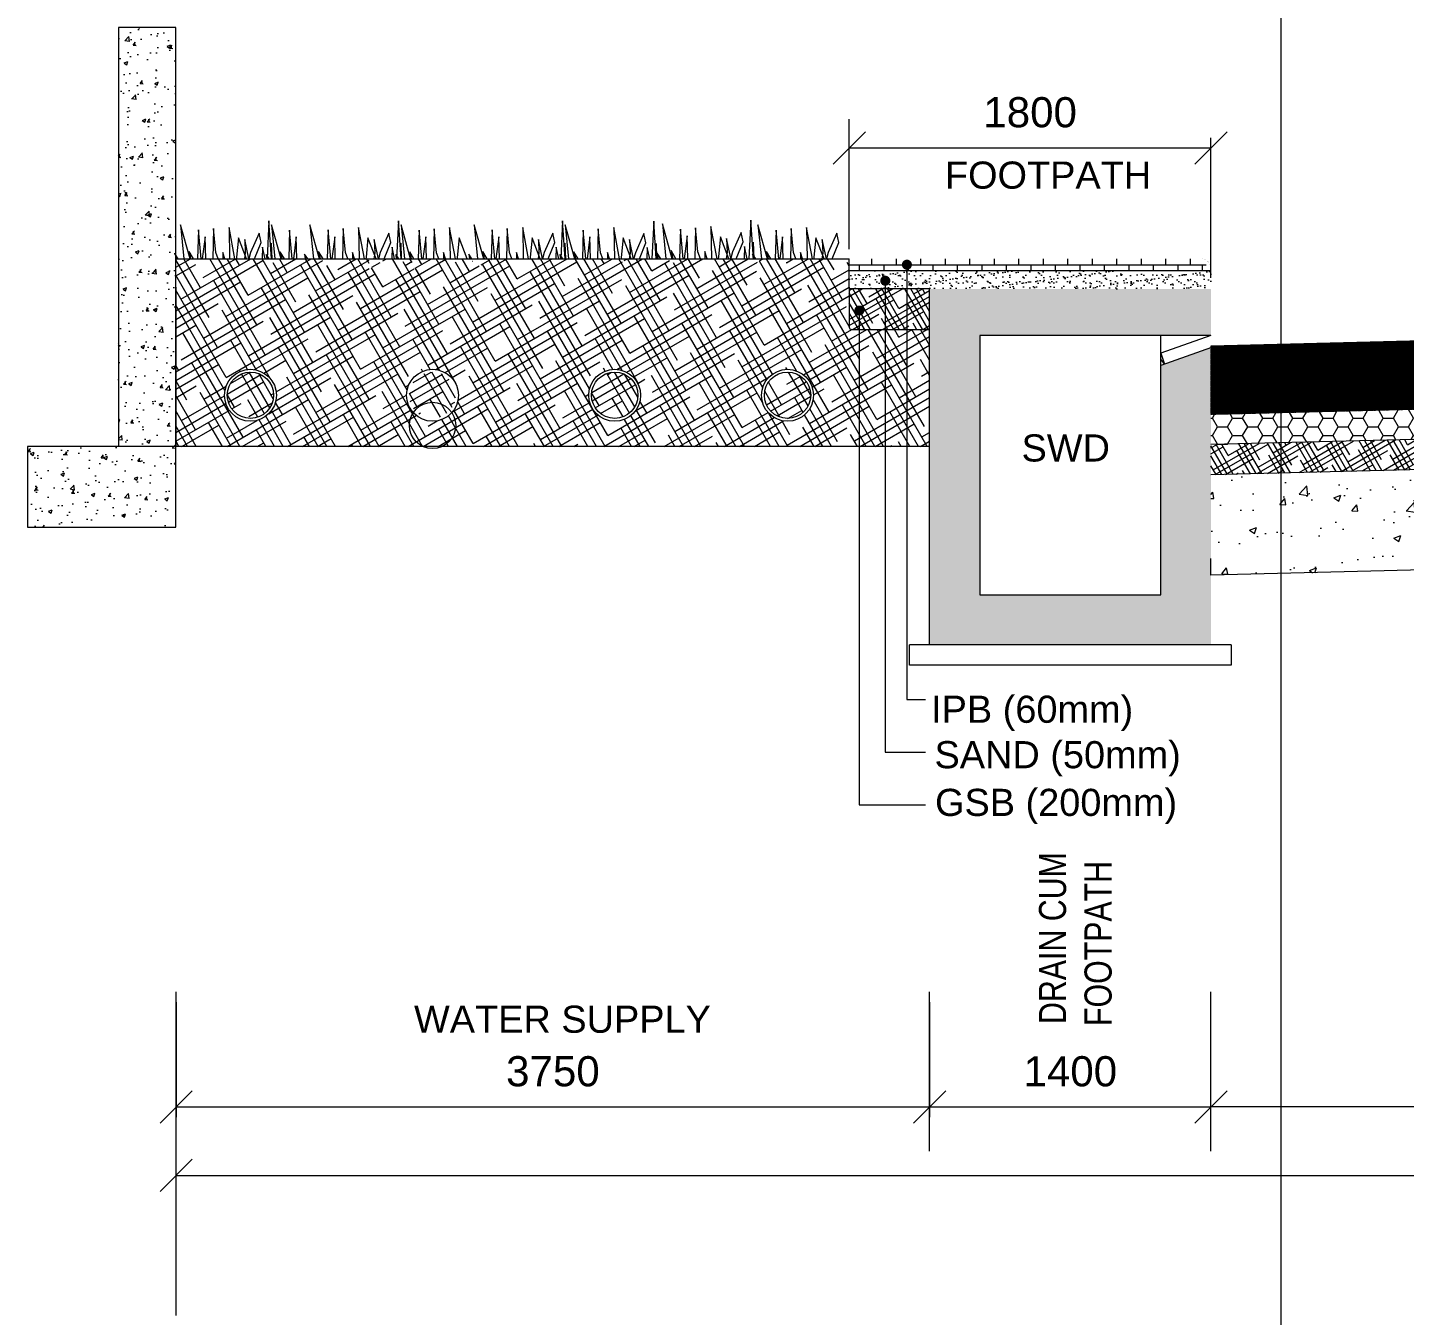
# Model space of a CAD drawing. Header units: inches. Extents: x 1863003 to 1881330, y 133141 to 515800.
# Drawn here: x 1863003 to 1869855, y 338848 to 345256 of the extents above; entities that cross this region are included whole.
import ezdxf

# ---------------------------------------------------------------- set-up
doc = ezdxf.new("R2010")
doc.units = ezdxf.units.IN
doc.header["$MEASUREMENT"] = 0
doc.layers.get('0').update_dxf_attribs({"color": 4, "linetype": 'ELEC_LINE', "lineweight": 13})
doc.layers.get('Defpoints').update_dxf_attribs({"lineweight": 13})
for name, color, linetype, lineweight in [('DIM', 7, 'Continuous', 13), ('DIMEN', 7, 'Continuous', 13), ('HATCH', 252, 'Continuous', 13)]:
    doc.layers.add(name, color=color, linetype=linetype, lineweight=lineweight)
doc.styles.add('ARIAL', font='arial.ttf')
doc.styles.get("Standard").update_dxf_attribs({"font": 'romans.shx'})
doc.linetypes.add('ELEC_LINE', pattern='A,12.7,-5.08,["EL",Standard,S=2.54,R=0,X=-2.54,Y=-1.27],-5.08', length=22.86)
doc.dimstyles.get("Standard").update_dxf_attribs({"dimtxt": 180, "dimasz": 160, "dimexe": 50, "dimexo": 50, "dimgap": 100, "dimtad": 1, "dimdec": 0, "dimzin": 0, "dimdsep": 46, "dimtxsty": 'ARIAL', "dimcen": 0.09, "dimclrd": 256, "dimclre": 256, "dimclrt": 256, "dimadec": 0, "dimazin": 0, "dimtm": 1e-09, "dimtfac": 1, "dimtdec": 0, "dimtofl": 0, "dimtmove": 0, "dimatfit": 3, "dimfxl": 0, "dimtolj": 1, "dimtzin": 0, "dimlwd": 9, "dimlwe": -1, "dimarcsym": 0})

# ---------------------------------------------------------------- blocks, each defined once
blk = doc.blocks.new('_Oblique')
at = {"color": 0, "linetype": 'ByBlock', "lineweight": -2}
blk.add_line((-0.5, -0.5), (0.5, 0.5), dxfattribs=at)
blk = doc.blocks.new('*D117')
at = {"layer": 'Defpoints', "color": 0, "ltscale": 0.02}
for p in [(1868892.303417261, 339885.6037509374), (1868892.303417261, 339885.6037509374), (1875892.303417261, 339885.6037509374)]:
    blk.add_point(p, dxfattribs=at)
at = {"layer": 'DIMEN', "lineweight": 9, "ltscale": 0.02}
blk.add_line((1875892.303417261, 339885.6037509374), (1868892.303417261, 339885.6037509374), dxfattribs=at)
at = {"layer": 'DIMEN', "lineweight": 9, "ltscale": 0.02, "xscale": 160, "yscale": 160, "zscale": 160, "rotation": 180}
blk.add_blockref('_Oblique', (1868892.303417261, 339885.6037509374), dxfattribs=at)
at = {"layer": 'DIMEN', "lineweight": 9, "ltscale": 0.02, "xscale": 160, "yscale": 160, "zscale": 160}
blk.add_blockref('_Oblique', (1875892.303417261, 339885.6037509374), dxfattribs=at)
at = {"layer": 'DIMEN', "ltscale": 0.02, "insert": (1872392.303417261, 340062.1896990956), "char_height": 150, "attachment_point": 5, "style": 'ARIAL'}
blk.add_mtext('\\A1;7000', dxfattribs=at)
blk = doc.blocks.new('*D118')
at = {"layer": 'Defpoints', "color": 0, "ltscale": 0.02}
for p in [(1867492.303417261, 339885.6037509374), (1868892.303417261, 339885.6037509374), (1868892.303417261, 339885.6037509374)]:
    blk.add_point(p, dxfattribs=at)
at = {"layer": 'DIMEN', "lineweight": 9, "ltscale": 0.02}
blk.add_line((1867492.303417261, 339885.6037509374), (1868892.303417261, 339885.6037509374), dxfattribs=at)
at = {"layer": 'DIMEN', "lineweight": 9, "ltscale": 0.02, "xscale": 160, "yscale": 160, "zscale": 160, "rotation": 180}
blk.add_blockref('_Oblique', (1867492.303417261, 339885.6037509374), dxfattribs=at)
at = {"layer": 'DIMEN', "lineweight": 9, "ltscale": 0.02, "xscale": 160, "yscale": 160, "zscale": 160}
blk.add_blockref('_Oblique', (1868892.303417261, 339885.6037509374), dxfattribs=at)
at = {"layer": 'DIMEN', "ltscale": 0.02, "insert": (1868192.303417261, 340062.1896990956), "char_height": 150, "attachment_point": 5, "style": 'ARIAL'}
blk.add_mtext('\\A1;1400', dxfattribs=at)
blk = doc.blocks.new('*D119')
at = {"layer": 'Defpoints', "color": 0, "ltscale": 0.02}
for p in [(1879742.303417261, 339545.3241603262), (1863742.303417261, 339367.7150198078), (1879742.303417261, 339367.7150198078)]:
    blk.add_point(p, dxfattribs=at)
at = {"layer": 'DIMEN', "ltscale": 0.02}
for p, q in [((1863742.303417261, 339417.7150198078), (1863742.303417261, 339595.3241603262)), ((1879742.303417261, 339417.7150198078), (1879742.303417261, 339595.3241603262))]:
    blk.add_line(p, q, dxfattribs=at)
at = {"layer": 'DIMEN', "lineweight": 9, "ltscale": 0.02}
blk.add_line((1863742.303417261, 339545.3241603262), (1879742.303417261, 339545.3241603262), dxfattribs=at)
at = {"layer": 'DIMEN', "lineweight": 9, "ltscale": 0.02, "xscale": 160, "yscale": 160, "zscale": 160, "rotation": 180}
blk.add_blockref('_Oblique', (1863742.303417261, 339545.3241603262), dxfattribs=at)
at = {"layer": 'DIMEN', "lineweight": 9, "ltscale": 0.02, "xscale": 160, "yscale": 160, "zscale": 160}
blk.add_blockref('_Oblique', (1879742.303417261, 339545.3241603262), dxfattribs=at)
at = {"layer": 'DIMEN', "ltscale": 0.02, "insert": (1872392.303417261, 339722.9333008446), "char_height": 150, "attachment_point": 5, "style": 'ARIAL'}
blk.add_mtext('\\A1;16000 ROW', dxfattribs=at)
blk = doc.blocks.new('*D122')
at = {"layer": 'Defpoints', "color": 0, "ltscale": 0.02}
for p in [(1863742.303417261, 340457.761263533), (1867492.303417261, 340457.761263533), (1867492.303417261, 339885.6037509374)]:
    blk.add_point(p, dxfattribs=at)
at = {"layer": 'DIMEN', "ltscale": 0.02}
for p, q in [((1863742.303417261, 340407.761263533), (1863742.303417261, 339835.6037509374)), ((1867492.303417261, 340407.761263533), (1867492.303417261, 339835.6037509374))]:
    blk.add_line(p, q, dxfattribs=at)
at = {"layer": 'DIMEN', "lineweight": 9, "ltscale": 0.02}
blk.add_line((1863742.303417261, 339885.6037509374), (1867492.303417261, 339885.6037509374), dxfattribs=at)
at = {"layer": 'DIMEN', "lineweight": 9, "ltscale": 0.02, "xscale": 160, "yscale": 160, "zscale": 160, "rotation": 180}
blk.add_blockref('_Oblique', (1863742.303417261, 339885.6037509374), dxfattribs=at)
at = {"layer": 'DIMEN', "lineweight": 9, "ltscale": 0.02, "xscale": 160, "yscale": 160, "zscale": 160}
blk.add_blockref('_Oblique', (1867492.303417261, 339885.6037509374), dxfattribs=at)
at = {"layer": 'DIMEN', "ltscale": 0.02, "insert": (1865617.303417261, 340062.2408587136), "char_height": 150, "attachment_point": 5, "style": 'ARIAL'}
blk.add_mtext('\\A1;3750', dxfattribs=at)
blk = doc.blocks.new('*D324')
at = {"layer": 'Defpoints', "color": 0, "ltscale": 0.02}
for p in [(1868892.303417261, 344657.1645420672), (1867092.303417261, 344556.5149259066), (1868892.303417261, 344556.5149259066)]:
    blk.add_point(p, dxfattribs=at)
at = {"layer": 'DIMEN', "ltscale": 0.02}
for p, q in [((1867092.303417261, 344606.5149259066), (1867092.303417261, 344707.1645420672)), ((1868892.303417261, 344606.5149259066), (1868892.303417261, 344707.1645420672))]:
    blk.add_line(p, q, dxfattribs=at)
at = {"layer": 'DIMEN', "lineweight": 9, "ltscale": 0.02}
blk.add_line((1867092.303417261, 344657.1645420672), (1868892.303417261, 344657.1645420672), dxfattribs=at)
at = {"layer": 'DIMEN', "lineweight": 9, "ltscale": 0.02, "xscale": 160, "yscale": 160, "zscale": 160, "rotation": 180}
blk.add_blockref('_Oblique', (1867092.303417261, 344657.1645420672), dxfattribs=at)
at = {"layer": 'DIMEN', "lineweight": 9, "ltscale": 0.02, "xscale": 160, "yscale": 160, "zscale": 160}
blk.add_blockref('_Oblique', (1868892.303417261, 344657.1645420672), dxfattribs=at)
at = {"layer": 'DIMEN', "ltscale": 0.02, "insert": (1867992.303417261, 344833.7504902254), "char_height": 150, "attachment_point": 5, "style": 'ARIAL'}
blk.add_mtext('\\A1;1800', dxfattribs=at)

msp = doc.modelspace()

# ---------------------------------------------------------------- hatches: boundary and pattern name
at = {"layer": 'DIM', "linetype": 'Continuous'}
h = msp.add_hatch(dxfattribs=at)
h.set_pattern_fill('AR-CONC')
h.set_pattern_definition([(49.99999999999999, (547.8073218106292, -168358.0687689246), (182.184668996004, -15.93908553890309), [19.05, -209.55]), (355, (547.8073218106292, -168358.0687689246), (-35.24342142496934, 191.0568452390351), [15.24, -167.64058417]), (100.4514447, (562.9893288107123, -168359.3970224246), (146.9412470903533, 175.1177519121951), [16.19000879999999, -178.0902445999999]), (46.18420000000001, (547.8073218106292, -168307.2687689246), (271.0790408921299, -42.04232793272715), [28.575, -314.325]), (96.63555760999992, (570.3972218106501, -168310.7722689246), (237.404134051503, 247.4261245977215), [24.28502314, -267.13560816]), (351.1841511700001, (547.8073218106292, -168307.2687689246), (237.404134064977, 247.4261245855326), [22.85996707, -251.45973192]), (21, (573.2073218105361, -168319.9687689246), (151.6143912691325, -102.2651981870876), [19.05, -209.55]), (326.0000000000001, (573.2073218105361, -168319.9687689246), (61.80202834764707, 184.1879661223193), [15.24, -167.64]), (71.45144499999999, (585.8418544107117, -168328.4908688246), (213.4164192787161, 81.92276888590524), [16.1900088, -178.0899376]), (37.50000000000001, (547.8073218106292, -168358.0687689246), (3.088603250591817, 84.55503887315311), [0, -165.608, 0, -170.18, 0, -168.275]), (7.499999999999999, (547.8073218106292, -168358.0687689246), (66.81966251030575, 100.1805748181195), [0, -97.02799999999999, 0, -161.798, 0, -64.135]), (327.5, (491.1653218106367, -168358.0687689246), (135.5905951668714, -5.728743992673444), [0, -63.5, 0, -198.12, 0, -262.89]), (317.5, (465.7653218107298, -168358.0687689246), (148.129181386018, 25.42649103333303), [0, -82.55, 0, -131.572, 0, -186.69])])
h.paths.add_polyline_path([(1863740.110739071, 343172.0867245026), (1863002.585460664, 343172.0867245026), (1863002.585460664, 342769.6645288217), (1863740.110739071, 342769.6645288217)])
h.paths.add_polyline_path([(1863740.110739071, 345256.0747308669), (1863455.641591342, 345256.0747308669), (1863455.641591342, 343172.0867245026), (1863740.110739071, 343172.0867245026)])
at = {"layer": 'DIM', "linetype": 'Continuous', "ltscale": 0.02}
h = msp.add_hatch(dxfattribs=at)
h.set_pattern_fill('HOUND', color=31, scale=600, angle=30, style=0)
h.set_pattern_definition([(29.99999999999999, (0, -168358.0687689246), (111.1538105676658, 107.4759526419164), [600, -300]), (120, (0, -168358.0687689246), (42.52404735808353, -148.6538105676658), [599.9999999999995, -299.9999999999998])])
h.paths.add_polyline_path([(1867492.303417261, 343754.5502105615), (1867102.303417261, 343754.5502105615, -0.4142135623730951), (1867092.303417261, 343764.5502105615), (1867092.303417261, 343963.5687784371), (1867092.303417261, 344105.9582966642), (1867015.527431767, 344105.9582966642), (1867015.349339976, 344102.4941598648), (1867014.583806465, 344105.9582966642), (1866986.2535397, 344105.9582966642), (1866985.728248405, 344087.4631496215), (1866960.072471217, 344105.9582966642), (1866906.269807504, 344105.9582966642), (1866907.660834026, 344102.4136833458), (1866896.486392586, 344105.9582966642), (1866781.795975475, 344105.9582966642), (1866777.765545248, 344077.9210011945), (1866768.241230892, 344105.9582966642), (1866740.885840826, 344105.9582966642), (1866740.952364679, 344091.8760836566), (1866733.25001325, 344105.9582966642), (1866677.158344511, 344105.9582966642), (1866676.734894209, 344085.0409747172), (1866667.50258883, 344105.9582966642), (1866648.274263253, 344105.9582966642), (1866635.673246163, 344063.6235146641), (1866634.485447559, 344105.9582966642), (1866547.495237845, 344105.9582966642), (1866549.01230822, 344098.7541871389), (1866546.965659947, 344105.9582966642), (1866500.823903665, 344105.9582966642), (1866502.493399678, 344089.7942342443), (1866491.049144818, 344105.9582966642), (1866252.12062531, 344105.9582966642), (1866251.908611272, 344101.8343242841), (1866250.997261854, 344105.9582966642), (1866217.270753801, 344105.9582966642), (1866216.645407021, 344083.9402644706), (1866186.102815131, 344105.9582966642), (1866122.052024995, 344105.9582966642), (1866123.708008951, 344101.7385189043), (1866110.405102475, 344105.9582966642), (1865973.868891628, 344105.9582966642), (1865969.070760406, 344072.5805639623), (1865957.732290934, 344105.9582966642), (1865925.166350379, 344105.9582966642), (1865925.245545442, 344089.1937573696), (1865916.076079456, 344105.9582966642), (1865849.300283337, 344105.9582966642), (1865848.796175836, 344081.0567229178), (1865837.805336098, 344105.9582966642), (1865814.914472316, 344105.9582966642), (1865799.913261494, 344055.5597466642), (1865798.499215537, 344105.9582966642), (1865694.939442068, 344105.9582966642), (1865696.745478229, 344097.3819758009), (1865694.30899219, 344105.9582966642), (1865639.37832995, 344105.9582966642), (1865641.365825203, 344086.715365212), (1865627.741712274, 344105.9582966642), (1865359.061295084, 344105.9582966642), (1865359.427165885, 344092.6010979374), (1865358.536415367, 344105.9582966642), (1865307.882807811, 344105.9582966642), (1865306.91342684, 344087.1024680972), (1865302.74651038, 344105.9582966642), (1865261.108982351, 344105.9582966642), (1865259.895821172, 344063.2437216793), (1865200.643758133, 344105.9582966642), (1865128.52949386, 344105.9582966642), (1865135.979290412, 344086.9747275907), (1865076.133332086, 344105.9582966642), (1865002.318712735, 344105.9582966642), (1865001.940643139, 344099.4773457491), (1865000.726175959, 344105.9582966642), (1864938.113930837, 344105.9582966642), (1864929.796292351, 344048.0974543348), (1864910.140871168, 344105.9582966642), (1864871.193980069, 344105.9582966642), (1864871.3626724, 344070.2483788778), (1864851.830917261, 344105.9582966642), (1864770.37272608, 344105.9582966642), (1864769.430179591, 344059.3989996088), (1864748.88024257, 344105.9582966642), (1864728.230366942, 344105.9582966642), (1864704.252960469, 344025.4030312707), (1864701.992799268, 344105.9582966642), (1864617.577898514, 344105.9582966642), (1864617.232230027, 344095.8831919542), (1864611.132666364, 344105.9582966642), (1864561.475055241, 344105.9582966642), (1864566.695916116, 344081.1660034529), (1864559.652560666, 344105.9582966642), (1864488.826794387, 344105.9582966642), (1864492.856378748, 344066.9438560011), (1864465.23391661, 344105.9582966642), (1864351.617467476, 344105.9582966642), (1864351.91502061, 344095.0952369993), (1864351.190596558, 344105.9582966642), (1864300.242438473, 344105.9582966642), (1864299.401281564, 344089.5966071591), (1864295.785540519, 344105.9582966642), (1864253.5259996, 344105.9582966642), (1864252.383675896, 344065.7378607412), (1864196.591389408, 344105.9582966642), (1863740.110739071, 344105.9582966642), (1863740.110739071, 343172.0867245026), (1867492.303417261, 343172.0867245026)])
h.paths.add_polyline_path([(1865147.527021422, 343426.482440897, -1), (1864889.086227932, 343426.482440897, -1)], flags=16)
h.paths.add_polyline_path([(1865133.522957505, 343426.482440897, -1), (1864903.090291849, 343426.482440897, -1)], flags=0)
h.paths.add_polyline_path([(1866053.902336172, 343426.482440897, -1), (1865795.461542682, 343426.482440897, -1)], flags=16)
h.paths.add_polyline_path([(1866039.898272255, 343426.482440897, -1), (1865809.4656066, 343426.482440897, -1)], flags=0)
h.paths.add_polyline_path([(1864241.151706672, 343426.482440897, -1), (1863982.710913182, 343426.482440897, -1)], flags=16)
h.paths.add_polyline_path([(1864227.147642754, 343426.482440897, -1), (1863996.714977099, 343426.482440897, -1)], flags=0)
h.paths.add_polyline_path([(1866914.155244723, 343426.482440897, -1), (1866655.714451234, 343426.482440897, -1)], flags=16)
h.paths.add_polyline_path([(1866900.151180806, 343426.482440897, -1), (1866669.718515151, 343426.482440897, -1)], flags=0)
at = {"layer": 'DIM', "linetype": 'Continuous'}
h = msp.add_hatch(dxfattribs=at)
h.set_pattern_fill('AR-BRSTD', scale=0.6)
h.set_pattern_definition([(0, (0, -168215.6792506974), (0, 40.64508), []), (90, (0, -168215.6792506974), (-60.95999999999999, 40.64508), [40.64508, -40.64508])])
h.paths.add_polyline_path([(1868892.302093171, 344045.9582966642), (1868842.302093171, 344105.9582966642), (1867092.303417261, 344105.9582966642), (1867092.303417261, 344045.9582966642)])
h = msp.add_hatch(dxfattribs=at)
h.set_pattern_fill('AR-SAND')
h.set_pattern_definition([(37.50000000000001, (0, -168215.6792506974), (-1.600031295984046, 48.94132373293424), [0, -38.608, 0, -43.18, 0, -41.275]), (7.499999999999999, (0, -168215.6792506974), (44.95232831380027, 71.68251005683543), [0, -20.828, 0, -34.798, 0, -13.335]), (327.5, (-31.24200000008568, -168215.6792506974), (79.0992370241458, 0.1437184678545762), [0, -12.7, 0, -45.72, 0, -59.69]), (317.5, (-31.24200000008568, -168215.6792506974), (76.35564524722972, 22.29293232572163), [0, -6.35, 0, -29.972, 0, -34.29])])
h.paths.add_polyline_path([(1868892.302093171, 343955.9582966642), (1868892.302093171, 344045.9582966642), (1867092.303417261, 344045.9582966642), (1867092.303417261, 343955.9582966642)])
at = {"layer": 'DIM', "linetype": 'Continuous', "ltscale": 0.02}
h = msp.add_hatch(dxfattribs=at)
h.set_pattern_fill('HOUND', color=130, scale=400, angle=30, style=0)
h.set_pattern_definition([(29.99999999999999, (0, -168215.6792506974), (74.10254037844388, 71.65063509461096), [400, -200]), (120, (0, -168215.6792506974), (28.34936490538902, -99.10254037844388), [399.9999999999996, -199.9999999999998])])
h.paths.add_polyline_path([(1867492.303417261, 343755.9582966643), (1867492.303417261, 343955.9582966642), (1867092.303417261, 343955.9582966642), (1867092.303417261, 343927.1211663936), (1867092.303417261, 343755.9582966642)])
at = {"layer": 'DIM', "linetype": 'Continuous'}
h = msp.add_hatch(dxfattribs=at)
h.set_pattern_fill('AR-CONC', scale=10)
h.set_pattern_definition([(49.99999999999999, (0, -168508.0687689246), (71.72601826007535, -6.275213498259511), [7.5, -82.5]), (355, (0, -168508.0687689246), (-13.8751333613, 75.21921337000119), [6, -66]), (100.45144446, (5.9771681, -168508.5917033246), (57.8508846727112, 68.94399909686294), [6.374019199999995, -70.11421119999993]), (46.18420000000001, (0, -168488.0687689246), (106.7241330671572, -16.55192807930765), [11.25, -123.75]), (96.63563549, (8.8936745, -168489.4480996246), (93.46619456742283, 97.41186007745505), [9.5610342, -105.171376]), (351.1841639899999, (0, -168488.0687689246), (93.46619450547732, 97.41186002699902), [9, -99.0000001]), (21, (10, -168493.0687689246), (59.69070521184616, -40.26188906653388), [7.5, -82.5]), (326.0000000000001, (10, -168493.0687689246), (24.33153319215817, 72.5150045046853), [6, -66]), (71.45144474, (14.9742254, -168496.4239263246), (84.02223767299711, 32.25311528063538), [6.374019000000001, -70.1142112]), (37.50000000000001, (0, -168508.0687689246), (1.215985531729067, 33.28938538313115), [0, -65.19999999999999, 0, -67, 0, -66.25]), (7.499999999999999, (0, -168508.0687689246), (26.30695374421486, 39.44117118823603), [0, -38.2, 0, -63.7, 0, -25.25]), (327.5, (-22.3, -168508.0687689246), (53.3822436172409, -2.255487173437976), [0, -25, 0, -78, 0, -103.5]), (317.5, (-32.3, -168508.0687689246), (58.31861693423862, 10.01049823323177), [0, -32.5, 0, -51.8, 0, -73.5])])
edge = h.paths.add_edge_path()
edge.add_line((1876142.303417261, 343575.3328037062), (1875892.303417261, 343663.5687784371))
edge.add_line((1875892.303417261, 343663.5687784371), (1875892.303417261, 342184.0307260546))
edge.add_line((1875892.303417261, 342184.0307260546), (1877292.303417261, 342184.0307260546))
edge.add_line((1877292.303417261, 342184.0307260546), (1877292.303417261, 343803.5687784371))
edge.add_arc((1877459.64968594, 343877.028008159), 182.7594924270713, 166.0201188885562, 203.6998144573978, ccw=False)
edge.add_line((1877282.303417261, 343921.17926021), (1875902.303417261, 343921.17926021))
edge.add_arc((1875724.957148584, 343877.0280081581), 182.7594924245774, -23.699814457440596, 13.979881111921088, ccw=False)
edge.add_line((1875892.303417261, 343803.5687784371), (1875892.303417261, 343723.6428217614))
edge.add_line((1875892.303417261, 343723.6428217614), (1877042.303417261, 343723.6428217614))
edge.add_line((1877042.303417261, 343723.6428217614), (1877042.303417261, 342434.0307260546))
edge.add_line((1877042.303417261, 342434.0307260546), (1876142.303417261, 342434.0307260546))
edge.add_line((1876142.303417261, 342434.0307260546), (1876142.303417261, 343575.3328037062))
edge = h.paths.add_edge_path()
edge.add_line((1868892.303417261, 343663.5687784371), (1868642.303417261, 343575.3328037062))
edge.add_line((1868642.303417261, 343575.3328037062), (1868642.303417261, 342434.0307260546))
edge.add_line((1868642.303417261, 342434.0307260546), (1867742.303417261, 342434.0307260546))
edge.add_line((1867742.303417261, 342434.0307260546), (1867742.303417261, 343723.6428217614))
edge.add_line((1867742.303417261, 343723.6428217614), (1868892.303417261, 343723.6428217614))
edge.add_line((1868892.303417261, 343723.6428217614), (1868892.303417261, 343803.5687784371))
edge.add_arc((1869099.940649027, 343893.7170715102), 226.3623969641322, 164.0402062105401, 203.4686763534831, ccw=False)
edge.add_line((1868882.303417261, 343955.9582966642), (1867502.303417261, 343955.9582966642))
edge.add_arc((1867284.666185495, 343893.7170715102), 226.3623969641368, -23.46867635348309, 15.959793789459923, ccw=False)
edge.add_line((1867492.303417261, 343803.5687784371), (1867492.303417261, 342184.0307260546))
edge.add_line((1867492.303417261, 342184.0307260546), (1868892.303417261, 342184.0307260546))
edge.add_line((1868892.303417261, 342184.0307260546), (1868892.303417261, 343663.5687784371))
h = msp.add_hatch(dxfattribs=at)
h.set_pattern_fill('AR-CONC', scale=10)
h.set_pattern_definition([(49.99999999999999, (0, 205707.5794373658), (71.72601826007535, -6.275213498259511), [7.5, -82.5]), (355, (0, 205707.5794373658), (-13.8751333613, 75.21921337000119), [6, -66]), (100.45144446, (5.9771681, 205707.0565029657), (57.8508846727112, 68.94399909686294), [6.374019199999998, -70.11421119999997]), (46.18420000000001, (0, 205727.5794373658), (106.7241330671572, -16.55192807930765), [11.25, -123.75]), (96.63563549, (8.8936745, 205726.2001066658), (93.46619456742283, 97.41186007745505), [9.5610342, -105.171376]), (351.1841639899999, (0, 205727.5794373658), (93.46619450547732, 97.41186002699902), [9, -99.0000001]), (21, (10, 205722.5794373658), (59.69070521184616, -40.26188906653388), [7.5, -82.5]), (326.0000000000001, (10, 205722.5794373658), (24.33153319215817, 72.5150045046853), [6, -66]), (71.45144474, (14.9742254, 205719.2242799658), (84.02223767299711, 32.25311528063538), [6.374019000000001, -70.1142112]), (37.50000000000001, (0, 205707.5794373658), (1.215985531729067, 33.28938538313115), [0, -65.19999999999999, 0, -67, 0, -66.25]), (7.499999999999999, (0, 205707.5794373658), (26.30695374421486, 39.44117118823603), [0, -38.2, 0, -63.7, 0, -25.25]), (327.5, (-22.3, 205707.5794373658), (53.3822436172409, -2.255487173437976), [0, -25, 0, -78, 0, -103.5]), (317.5, (-32.3, 205707.5794373658), (58.31861693423862, 10.01049823323177), [0, -32.5, 0, -51.8, 0, -73.5])])
h.paths.add_polyline_path([(1867742.303417261, 343723.6428217614), (1868892.302093171, 343723.6428217614), (1868892.302093171, 343955.9582966642), (1867492.303417261, 343955.9582966642), (1867492.303417261, 342184.0307260546), (1868892.302093171, 342184.0307260546), (1868892.302093171, 343663.5683111077), (1868642.303417261, 343575.3328037062), (1868642.303417261, 342434.0307260546), (1867742.303417261, 342434.0307260546)])
at = {"layer": 'DIM', "linetype": 'Continuous', "ltscale": 0.02}
h = msp.add_hatch(dxfattribs=at)
h.set_pattern_fill('HONEY', color=31, scale=400, style=0)
h.set_pattern_definition([(0, (0, -168508.0687689246), (75, 43.30127018922193), [50, -100]), (120, (0, -168508.0687689246), (-74.99999999999997, 43.30127018922194), [49.99999999999998, -99.99999999999996]), (59.99999999999999, (0, -168508.0687689246), (1.665334536937735e-14, 86.60254037844388), [-100, 50])])
h.paths.add_polyline_path([(1868892.303417261, 343331.0729462576), (1872392.303417261, 343418.6061174655), (1872392.303417261, 343268.5592142512), (1868892.303417261, 343181.0260430433)])
h = msp.add_hatch(dxfattribs=at)
h.set_pattern_fill('HOUND', color=130, scale=400, angle=30, style=0)
h.set_pattern_definition([(29.99999999999999, (0, -168508.0687689246), (74.10254037844388, 71.65063509461096), [400, -200]), (120, (0, -168508.0687689246), (28.34936490538902, -99.10254037844388), [399.9999999999998, -199.9999999999999])])
h.paths.add_polyline_path([(1868892.303417261, 343181.0260430433), (1872392.303417261, 343268.5592142512), (1872392.303417261, 343118.5123110369), (1868892.303417261, 343030.9791398291)])
h = msp.add_hatch(dxfattribs=at)
h.set_pattern_fill('AR-CONC', scale=50, style=0)
h.set_pattern_definition([(49.99999999999999, (0, -168508.0687689246), (358.6300913003767, -31.37606749129755), [37.5, -412.5]), (355, (0, -168508.0687689246), (-69.3756668065, 376.0960668500059), [30, -330]), (100.45144446, (29.8858405, -168510.6834409246), (289.254423363556, 344.7199954843147), [31.87009599999999, -350.5710559999998]), (46.18420000000001, (0, -168408.0687689246), (533.6206653357862, -82.75964039653827), [56.25, -618.75]), (96.63563549, (44.4683725, -168414.9654224246), (467.3309728371142, 487.0593003872752), [47.805171, -525.8568799999999]), (351.1841639899999, (0, -168408.0687689246), (467.3309725273866, 487.0593001349951), [45, -495.0000004999999]), (21, (50, -168433.0687689246), (298.4535260592309, -201.3094453326694), [37.5, -412.5]), (326.0000000000001, (50, -168433.0687689246), (121.6576659607909, 362.5750225234265), [30, -330]), (71.45144474, (74.871127, -168449.8445559246), (420.1111883649855, 161.2655764031769), [31.870095, -350.571056]), (37.50000000000001, (0, -168508.0687689246), (6.079927658645334, 166.4469269156558), [0, -326, 0, -335, 0, -331.25]), (7.499999999999999, (0, -168508.0687689246), (131.5347687210743, 197.2058559411801), [0, -191, 0, -318.5, 0, -126.25]), (327.5, (-111.5, -168508.0687689246), (266.9112180862045, -11.27743586718988), [0, -125, 0, -390, 0, -517.5]), (317.5, (-161.5, -168508.0687689246), (291.5930846711931, 50.05249116615887), [0, -162.5, 0, -259, 0, -367.5])])
h.paths.add_polyline_path([(1868892.303417261, 343030.9791398291), (1872392.303417261, 343118.5123110369), (1872392.303417261, 342618.3559669893), (1868892.303417261, 342530.8227957814)])
at = {"layer": 'HATCH', "linetype": 'Continuous', "ltscale": 0.02}
h = msp.add_hatch(dxfattribs=at)
h.set_pattern_fill('ANSI31', color=141, scale=10)
h.set_pattern_definition([(45, (0, -168508.0687689246), (-0.8838834764831844, 0.8838834764831844), [])])
h.paths.add_polyline_path([(1868892.303417261, 343663.5687784371), (1868892.303417261, 343671.17926021), (1872392.303417261, 343758.7124314178), (1872392.303417261, 343418.6061174655), (1868892.303417261, 343331.0729462576)])

# ---------------------------------------------------------------- linework, layer by layer
at = {"color": 8, "linetype": 'Continuous', "ltscale": 0.02}
msp.add_xline((1869242.303417261, 502880.9297705453), (0, 1), dxfattribs=at)
at = {"color": 66, "linetype": 'Continuous', "lineweight": 9, "ltscale": 0.25, "flags": 128}
for points in [[(1864216.716389287, 344105.9582966642), (1864204.203948684, 344293.5878879547), (1864194.55788329, 344105.9582966642)], [(1864861.450089187, 344105.9582966642), (1864848.937648583, 344293.5878879547), (1864839.29158319, 344105.9582966642)], [(1865678.251344326, 344105.9582966642), (1865665.738903723, 344293.5878879547), (1865656.092838329, 344105.9582966642)], [(1866131.460595045, 344105.9582966642), (1866119.031317674, 344292.3408184238), (1866109.449364312, 344105.9582966642)], [(1866615.615102426, 344105.9582966642), (1866602.83754414, 344297.5634450661), (1866592.98709476, 344105.9582966642)], [(1863811.441869557, 344105.9582966642), (1863763.421696063, 344274.9871394826), (1863780.879744158, 344105.9582966642)], [(1863867.110884698, 344105.9582966642), (1863853.849679663, 344248.8657018912), (1863848.946645104, 344105.9582966642)], [(1863889.480934063, 344105.9582966642), (1863886.408805163, 344215.4532117449), (1863871.962803043, 344105.9582966642)], [(1863951.997554947, 344105.9582966642), (1863939.675927288, 344136.4482694339), (1863928.006744265, 344256.1274438748), (1863924.966719791, 344105.9582966642)], [(1864034.573050897, 344105.9582966642), (1864005.335646125, 344261.9824267603), (1864008.398065838, 344105.9582966642)], [(1864132.636800493, 344105.9582966642), (1864165.53099847, 344186.3041514037), (1864155.633108559, 344233.1621530945), (1864112.705256584, 344136.5880033016), (1864104.055057443, 344105.170830508), (1864083.341367147, 344201.9445391861), (1864086.413076803, 344134.6128087542), (1864081.708551057, 344105.9582966642)], [(1864264.379997848, 344105.9582966642), (1864216.714110015, 344273.7400699517), (1864234.043355241, 344105.9582966642)], [(1864320.287575852, 344105.9582966642), (1864307.142093614, 344247.6186323602), (1864302.281844977, 344105.9582966642)], [(1864456.175569456, 344105.9582966642), (1864408.155395963, 344274.9871394826), (1864425.613444057, 344105.9582966642)], [(1864511.844584597, 344105.9582966642), (1864498.583379562, 344248.8657018912), (1864493.680345003, 344105.9582966642)], [(1864534.214633962, 344105.9582966642), (1864531.142505062, 344215.4532117449), (1864516.696502942, 344105.9582966642)], [(1864596.731254846, 344105.9582966642), (1864584.409627187, 344136.4482694339), (1864572.740444164, 344256.1274438748), (1864569.70041969, 344105.9582966642)], [(1864679.306750797, 344105.9582966642), (1864650.069346024, 344261.9824267603), (1864653.131765737, 344105.9582966642)], [(1864777.370500392, 344105.9582966642), (1864810.26469837, 344186.3041514037), (1864800.366808458, 344233.1621530945), (1864757.438956484, 344136.5880033016), (1864748.788757342, 344105.170830508), (1864728.075067046, 344201.9445391861), (1864731.146776702, 344134.6128087542), (1864726.442250956, 344105.9582966642)], [(1864909.113697747, 344105.9582966642), (1864861.447809914, 344273.7400699517), (1864878.77705514, 344105.9582966642)], [(1864965.021275751, 344105.9582966642), (1864951.875793513, 344247.6186323602), (1864947.015544876, 344105.9582966642)], [(1865049.519702246, 344105.9582966642), (1865037.702041139, 344135.201199903), (1865026.032858116, 344254.8803743438), (1865023.01807932, 344105.9582966642)], [(1865132.365476045, 344105.9582966642), (1865103.361759975, 344260.7353572292), (1865106.399702383, 344105.9582966642)], [(1865272.976824596, 344105.9582966642), (1865224.956651102, 344274.9871394826), (1865242.414699197, 344105.9582966642)], [(1865328.645839737, 344105.9582966642), (1865315.384634702, 344248.8657018912), (1865310.481600143, 344105.9582966642)], [(1865351.015889101, 344105.9582966642), (1865347.943760202, 344215.4532117449), (1865333.497758082, 344105.9582966642)], [(1865413.532509986, 344105.9582966642), (1865401.210882327, 344136.4482694339), (1865389.541699304, 344256.1274438748), (1865386.50167483, 344105.9582966642)], [(1865496.108005936, 344105.9582966642), (1865466.870601163, 344261.9824267603), (1865469.933020877, 344105.9582966642)], [(1865594.171755532, 344105.9582966642), (1865627.065953509, 344186.3041514037), (1865617.168063598, 344233.1621530945), (1865574.240211623, 344136.5880033016), (1865565.590012482, 344105.170830508), (1865544.876322186, 344201.9445391861), (1865547.948031842, 344134.6128087542), (1865543.243506096, 344105.9582966642)], [(1865725.914952887, 344105.9582966642), (1865678.249065054, 344273.7400699517), (1865695.57831028, 344105.9582966642)], [(1865781.822530891, 344105.9582966642), (1865768.677048653, 344247.6186323602), (1865763.816800016, 344105.9582966642)], [(1865866.320957386, 344105.9582966642), (1865854.503296279, 344135.201199903), (1865842.834113256, 344254.8803743438), (1865839.81933446, 344105.9582966642)], [(1865949.166731185, 344105.9582966642), (1865920.163015115, 344260.7353572292), (1865923.200957523, 344105.9582966642)], [(1866047.974729141, 344105.9582966644), (1866080.358367461, 344185.0570818728), (1866070.46047755, 344231.9150835635), (1866027.532625575, 344135.3409337708), (1866018.882426434, 344103.9237609771), (1865998.168736137, 344200.6974696551), (1866001.240445794, 344133.3657392232), (1865996.740665139, 344105.9582966642)], [(1866211.204899132, 344105.9582966642), (1866162.05529152, 344278.9626965941), (1866179.923952774, 344105.9582966642)], [(1866266.113395103, 344105.9582966642), (1866252.483275119, 344252.8412590026), (1866247.443842493, 344105.9582966642)], [(1866288.226072817, 344105.9582966642), (1866285.042400619, 344219.4287688563), (1866270.071890979, 344105.9582966642)], [(1866352.237755133, 344105.9582966642), (1866338.309522745, 344140.4238265454), (1866326.640339722, 344260.1030009862), (1866323.519834063, 344105.9582966642)], [(1866433.951627098, 344105.9582966642), (1866403.969241581, 344265.9579838716), (1866407.109692971, 344105.9582966642)], [(1866493.167556062, 344105.9582966642), (1866450.545647354, 344214.5674301346), (1866441.018506361, 344117.1898477265), (1866440.363308069, 344105.9582966642)], [(1866529.64277293, 344105.9582966642), (1866564.164593927, 344190.2797085152), (1866554.266704016, 344237.1377102059), (1866511.338852041, 344140.5635604131), (1866502.6886529, 344109.1463876194), (1866481.974962603, 344205.9200962974), (1866485.04667226, 344138.5883658655), (1866479.689435669, 344105.9582966642)], [(1866685.64115664, 344105.9582966642), (1866637.699648806, 344274.7102399117), (1866655.129097486, 344105.9582966642)], [(1866741.363142327, 344105.9582966642), (1866728.127632406, 344248.5888023203), (1866723.234098041, 344105.9582966642)], [(1866763.751117758, 344105.9582966642), (1866760.686757906, 344215.1763121739), (1866746.277288001, 344105.9582966642)], [(1866826.163606855, 344105.9582966642), (1866813.953880031, 344136.171369863), (1866802.284697008, 344255.8505443039), (1866799.25027809, 344105.9582966642)], [(1866908.799115353, 344105.9582966642), (1866879.613598868, 344261.7055271893), (1866882.670583635, 344105.9582966642)], [(1867007.028118005, 344105.9582966642), (1867039.808951213, 344186.0272518328), (1867029.911061302, 344232.8852535236), (1866986.983209327, 344136.3111037307), (1866978.333010186, 344104.893930937), (1866957.619319889, 344201.6676396151), (1866960.691029546, 344134.3359091833), (1866956.031965441, 344105.9582966642)], [(1864092.973817118, 344105.9582966642), (1864051.912051898, 344210.5918730232), (1864042.384910905, 344113.2142906152), (1864041.961628776, 344105.9582966642)], [(1864184.6818548, 344105.9582966642), (1864172.162673142, 344162.6091907863), (1864170.553698557, 344105.9582966642)], [(1864214.399180267, 344140.7058727228), (1864215.909433318, 344183.4871910322), (1864218.033049152, 344105.9582966642)], [(1864342.738358642, 344105.9582966642), (1864339.701219114, 344214.206142214), (1864325.419746727, 344105.9582966642)], [(1864737.707517017, 344105.9582966642), (1864696.645751797, 344210.5918730232), (1864687.118610804, 344113.2142906152), (1864686.695328675, 344105.9582966642)], [(1864829.415554699, 344105.9582966642), (1864816.896373041, 344162.6091907863), (1864815.287398456, 344105.9582966642)], [(1864859.132880166, 344140.7058727228), (1864860.643133217, 344183.4871910322), (1864862.766749051, 344105.9582966642)], [(1864987.472058541, 344105.9582966642), (1864984.434919014, 344214.206142214), (1864970.153446626, 344105.9582966642)], [(1865190.510538576, 344105.9582966642), (1865149.938165748, 344209.3448034923), (1865140.411024755, 344111.9672210842), (1865140.060491067, 344105.9582966642)], [(1865554.508772157, 344105.9582966642), (1865513.447006937, 344210.5918730232), (1865503.919865943, 344113.2142906152), (1865503.496583814, 344105.9582966642)], [(1865646.216809839, 344105.9582966642), (1865633.69762818, 344162.6091907863), (1865632.088653596, 344105.9582966642)], [(1865675.934135305, 344140.7058727228), (1865677.444388357, 344183.4871910322), (1865679.568004191, 344105.9582966642)], [(1865804.273313681, 344105.9582966642), (1865801.236174153, 344214.206142214), (1865786.954701766, 344105.9582966642)], [(1866007.311793716, 344105.9582966642), (1865966.739420888, 344209.3448034923), (1865957.212279895, 344111.9672210842), (1865956.861746207, 344105.9582966642)], [(1866099.233636084, 344105.9582966642), (1866086.990042132, 344161.3621212554), (1866085.416486286, 344105.9582966642)], [(1866129.226549257, 344139.4588031919), (1866130.736802309, 344182.2401215011), (1866132.826259309, 344105.9582966642)], [(1866229.60215023, 344105.9582966642), (1866205.365688107, 344145.9914707046), (1866213.796035, 344105.9582966642)], [(1866584.194001645, 344105.9582966642), (1866570.796268598, 344166.5847478977), (1866569.074381933, 344105.9582966642)], [(1866613.032775723, 344144.6814298342), (1866614.543028775, 344187.4627481435), (1866616.775540216, 344105.9582966642)], [(1866967.143105075, 344105.9582966642), (1866926.190004641, 344210.3149734522), (1866916.662863648, 344112.9373910442), (1866916.255734597, 344105.9582966642)], [(1863752.859886329, 344105.9582966642), (1863736.729454305, 344128.7411963181), (1863740.110739071, 344105.9582966642)], [(1863828.561714904, 344105.9582966642), (1863806.73209265, 344142.0159135931), (1863814.325250728, 344105.9582966642)], [(1863985.194203698, 344105.9582966642), (1863974.559621695, 344137.2639536021), (1863974.70750846, 344105.9582966642)], [(1864205.26936744, 344105.9582966642), (1864190.021868256, 344127.4941267871), (1864193.218071349, 344105.9582966642)], [(1864281.09914117, 344105.9582966642), (1864260.024506602, 344140.7688440622), (1864267.35505176, 344105.9582966642)], [(1864397.593586228, 344105.9582966642), (1864381.463154204, 344128.7411963181), (1864384.84443897, 344105.9582966642)], [(1864473.295414804, 344105.9582966642), (1864451.465792549, 344142.0159135931), (1864459.058950627, 344105.9582966642)], [(1864629.927903597, 344105.9582966642), (1864619.293321594, 344137.2639536021), (1864619.44120836, 344105.9582966642)], [(1864850.00306734, 344105.9582966642), (1864834.755568156, 344127.4941267871), (1864837.951771248, 344105.9582966642)], [(1864925.832841069, 344105.9582966642), (1864904.758206501, 344140.7688440622), (1864912.088751659, 344105.9582966642)], [(1865082.796686024, 344105.9582966642), (1865072.585735546, 344136.0168840712), (1865072.727731201, 344105.9582966642)], [(1865214.394841368, 344105.9582966642), (1865198.264409344, 344128.7411963181), (1865201.64569411, 344105.9582966642)], [(1865290.096669943, 344105.9582966642), (1865268.267047689, 344142.0159135931), (1865275.860205767, 344105.9582966642)], [(1865446.729158737, 344105.9582966642), (1865436.094576734, 344137.2639536021), (1865436.242463499, 344105.9582966642)], [(1865666.804322479, 344105.9582966642), (1865651.556823295, 344127.4941267871), (1865654.753026388, 344105.9582966642)], [(1865742.634096209, 344105.9582966642), (1865721.559461641, 344140.7688440622), (1865728.890006799, 344105.9582966642)], [(1865899.597941164, 344105.9582966642), (1865889.386990686, 344136.0168840712), (1865889.528986341, 344105.9582966642)], [(1866154.308200488, 344105.9582966641), (1866135.363049761, 344132.7167534294), (1866139.334359981, 344105.9582966642)], [(1866385.178302299, 344105.9582966642), (1866373.193217152, 344141.2395107135), (1866373.359884302, 344105.9582966642)], [(1866626.941792485, 344105.9582966642), (1866611.007407048, 344128.4642967471), (1866614.347596242, 344105.9582966642)], [(1866702.672030029, 344105.9582966644), (1866681.010045393, 344141.7390140222), (1866688.544892845, 344105.9582966642)], [(1866859.378093212, 344105.9582966642), (1866848.837574438, 344136.9870540311), (1866848.98415314, 344105.9582966642)]]:
    msp.add_lwpolyline(points, dxfattribs=at)
at = {"color": 7, "linetype": 'Continuous', "ltscale": 0.02, "const_width": 0.2}
msp.add_lwpolyline([(1867092.303417261, 344105.9582966642), (1868842.302093171, 344105.9582966642, -0.4142135623730951), (1868892.302093171, 344055.9582966642), (1868892.302093171, 342184.0307260546)], format="xyb", dxfattribs=at)
at = {"color": 7, "linetype": 'Continuous', "ltscale": 0.02}
for points in [[(1867092.303417261, 343963.5687784371), (1867092.303417261, 344105.9582966642)], [(1867492.303417261, 342184.0307260546), (1867492.303417261, 343955.9582966642)], [(1867742.303417261, 343723.6428217614), (1867742.303417261, 342434.0307260546), (1868642.303417261, 342434.0307260546), (1868642.303417261, 343723.6428217614)], [(1868892.303417261, 343723.6428217614), (1867742.303417261, 343723.6428217614)], [(1867392.303417261, 342084.0307260546), (1867392.303417261, 342184.0307260546)], [(1868992.303417261, 342184.0307260546), (1867392.303417261, 342184.0307260546)], [(1868992.303417261, 342184.0307260546), (1868992.303417261, 342084.0307260546)], [(1868992.303417261, 342084.0307260546), (1867392.303417261, 342084.0307260546)]]:
    msp.add_lwpolyline(points, dxfattribs=at)
at = {"color": 7, "linetype": 'Continuous', "ltscale": 0.02, "const_width": 0.2}
msp.add_lwpolyline([(1868892.302093171, 343955.9582966642), (1867092.303417261, 343955.9582966642)], dxfattribs=at)
at = {"color": 6, "linetype": 'Continuous', "ltscale": 0.02}
for points in [[(1872392.303417261, 343758.7124314178), (1868892.303417261, 343671.17926021)], [(1872392.303417261, 343418.6061174655), (1868892.303417261, 343331.0729462576)], [(1872392.303417261, 343268.5592142512), (1868892.303417261, 343181.0260430433)], [(1872392.303417261, 343118.5123110369), (1868892.303417261, 343030.9791398291)], [(1872404.804247144, 342618.6686062128), (1868892.303417261, 342530.8227957814), (1868892.303417261, 342613.5687784371)]]:
    msp.add_lwpolyline(points, dxfattribs=at)
at = {"color": 8, "linetype": 'Continuous', "ltscale": 0.02}
for points in [[(1863742.303417261, 338848.2278184542), (1863742.303417261, 340457.761263533)], [(1867492.303417261, 339665.4013720062), (1867492.303417261, 340457.761263533)], [(1868892.303417261, 339665.4013720062), (1868892.303417261, 340457.761263533)]]:
    msp.add_lwpolyline(points, dxfattribs=at)
at = {"layer": 'DIM', "color": 7, "linetype": 'Continuous'}
for points in [[(1863740.110739071, 343172.0867245026), (1863740.110739071, 345256.0747308669), (1863455.641591342, 345256.0747308669), (1863455.641591342, 343172.0867245026)], [(1863740.110739071, 344105.9582966642), (1867092.303417261, 344105.9582966642)], [(1868892.302093171, 344045.9582966642), (1867092.303417261, 344045.9582966642)], [(1863740.110739071, 343963.5687784371), (1863740.110739071, 343172.0867245026)], [(1867492.303417261, 343955.9582966642), (1867092.303417261, 343955.9582966642)], [(1868892.303417261, 343723.6428217614), (1868642.303417261, 343635.4068470306)], [(1868894.207854668, 343664.240938001), (1868642.303417261, 343575.3328037062)], [(1868642.303417261, 343635.4068470306), (1868661.157537917, 343581.9872505615)], [(1863740.110739071, 343172.0867245026), (1863002.585460664, 343172.0867245026), (1863002.585460664, 342769.6645288217), (1863740.110739071, 342769.6645288217), (1863740.110739071, 343172.0867245026)], [(1867492.303417261, 343172.0867245026), (1863740.110739071, 343172.0867245026)]]:
    msp.add_lwpolyline(points, dxfattribs=at)
at = {"layer": 'DIM', "color": 8, "linetype": 'Continuous'}
for points in [[(1867092.303417261, 344153.4351939585), (1867092.303417261, 344799.5540602944)], [(1868892.303417261, 344011.3704838117), (1868892.303417261, 344657.4893501475)]]:
    msp.add_lwpolyline(points, dxfattribs=at)
at = {"layer": 'DIM', "color": 7, "linetype": 'Continuous'}
msp.add_lwpolyline([(1867092.303417261, 343963.5687784371), (1867092.303417261, 343764.5502105615, 0.4142135623730951), (1867102.303417261, 343754.5502105615), (1867492.303417261, 343754.5502105615)], format="xyb", dxfattribs=at)
for centre, radius in [((1864111.931309927, 343426.482440897), 129.2203967447354), ((1864111.931309927, 343426.482440897), 115.2163328276442), ((1865018.306624677, 343426.482440897), 129.2203967447354), ((1865924.681939427, 343426.482440897), 129.2203967447354), ((1865924.681939427, 343426.482440897), 115.2163328276442), ((1866784.934847979, 343426.482440897), 129.2203967447354), ((1866784.934847979, 343426.482440897), 115.2163328276442), ((1865018.306624677, 343276.482440897), 115.2163328276442)]:
    msp.add_circle(centre, radius, dxfattribs=at)
msp.add_arc((1868690.998183514, 343622.5563460269), 50.36184703248711, 165.2167313810519, 233.6636156993461, dxfattribs=at)

# ---------------------------------------------------------------- texts
at = {"layer": 'DIMEN', "linetype": 'Continuous', "style": 'ARIAL'}
for s, p in [('FOOTPATH', (1867568.277393778, 344454.429231851)), ('SWD', (1867949.551572415, 343096.909564166)), ('IPB (60mm)', (1867499.50367577, 341796.9157314287)), ('SAND (50mm)', (1867516.520968407, 341570.7861779642)), ('GSB (200mm)', (1867519.034089751, 341333.4242841359)), ('WATER SUPPLY', (1864926.01600037, 340254.7381897597))]:
    msp.add_text(s, height=135, dxfattribs=at).set_placement(p)
at = {"layer": 'DIMEN', "linetype": 'Continuous', "style": 'ARIAL', "width": 0.8}
for s, p in [('DRAIN CUM', (1868171.393432518, 340298.3661580821)), ('FOOTPATH', (1868397.884459657, 340288.3135782506))]:
    msp.add_text(s, height=135, rotation=90, dxfattribs=at).set_placement(p)

# ---------------------------------------------------------------- dimensions: what is measured, and where the dimension line sits
at = {"layer": 'DIMEN', "ltscale": 0.02}
for p1, p2, distance, picture, middle in [((1867092.303417261, 344556.5149259066), (1868892.303417261, 344556.5149259066), 100.64961616060464, '*D324', (1867992.303417261, 344833.7504902254)), ((1863742.303417261, 340457.761263533), (1867492.303417261, 340457.761263533), -572.157512595586, '*D122', (1865617.303417261, 340062.2408587136)), ((1867492.303417261, 339885.6037509374), (1868892.303417261, 339885.6037509374), 0, '*D118', (1868192.303417261, 340062.1896990956)), ((1875892.303417261, 339885.6037509374), (1868892.303417261, 339885.6037509374), 0, '*D117', (1872392.303417261, 340062.1896990956))]:
    dim = msp.add_aligned_dim(p1=p1, p2=p2, distance=distance, dimstyle='Standard', override={"dimtxt": 150, "dimblk1": 'Oblique', "dimblk2": 'Oblique', "dimsah": 1}, dxfattribs=at)
    dim.commit()
    dim.dimension.update_dxf_attribs({"geometry": picture, "text_midpoint": middle})
dim = msp.add_linear_dim(base=(1879742.303417261, 339545.3241603262), p1=(1863742.303417261, 339367.7150198078), p2=(1879742.303417261, 339367.7150198078), angle=0, text='<> ROW', dimstyle='Standard', override={"dimtxt": 150, "dimblk1": 'Oblique', "dimblk2": 'Oblique', "dimsah": 1}, dxfattribs=at)
dim.commit()
dim.dimension.update_dxf_attribs({"geometry": '*D119', "text_midpoint": (1872392.303417261, 339545.3241603262), "dimtype": 161})

# ---------------------------------------------------------------- leaders
at = {"layer": 'DIMEN', "lineweight": 9, "ltscale": 0.02}
for points in [[(1867379.258591367, 344076.1963952342), (1867379.258591367, 341912.9996329567), (1867471.573402609, 341912.9996329567)], [(1867271.553836225, 343996.4666407281), (1867271.553836225, 341650.4996329567), (1867471.573402609, 341650.4996329567)], [(1867142.307401614, 343848.0822338664), (1867142.307401614, 341387.9996329567), (1867471.573402609, 341387.9996329567)]]:
    msp.add_leader(points, dimstyle='Standard', override={"dimasz": 50, "dimldrblk": 'Dot'}, dxfattribs=at)

doc.saveas('drawing.dxf')
